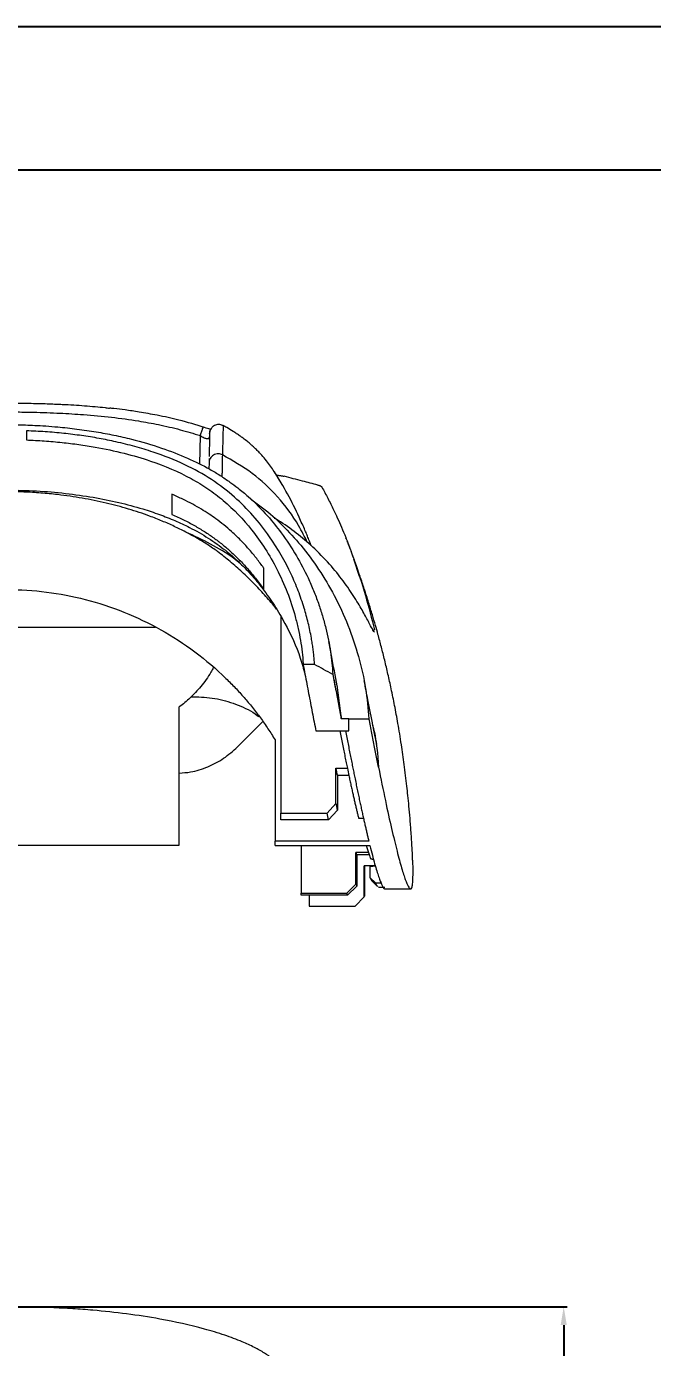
# Model space of a CAD drawing. Header units: inches. Extents: x 1631 to 3663, y 1126 to 1454.
# Drawn here: x 2266.3 to 2300.5, y 1382.3 to 1454.4 of the extents above; entities that cross this region are included whole.
import ezdxf

# ---------------------------------------------------------------- set-up
doc = ezdxf.new("R2010")
doc.units = ezdxf.units.IN
doc.header["$LTSCALE"] = 15
doc.styles.get("Standard").update_dxf_attribs({"font": 'txt', "bigfont": 'gbcbig.shx'})
doc.dimstyles.new('3', dxfattribs={"dimtxt": 3, "dimasz": 1, "dimexe": 0.18, "dimexo": 0.0625, "dimgap": 0.09, "dimtad": 0, "dimdsep": 46, "dimtxsty": 'Standard', "dimcen": 1, "dimclrd": 3, "dimclre": 3, "dimadec": 0, "dimazin": 2, "dimtfac": 1, "dimtofl": 0, "dimtmove": 0, "dimatfit": 3, "dimfxl": 1, "dimtolj": 1, "dimtzin": 0, "dimarcsym": 0})

# ---------------------------------------------------------------- blocks, each defined once
blk = doc.blocks.new('*D270')
at = {"color": 3, "lineweight": -2}
for p, q in [((2265.299, 1384.493), (2295.808, 1384.493)), ((2295.628, 1383.493), (2295.628, 1322.271)), ((2295.628, 1246.869), (2295.628, 1308.091)), ((2282.083, 1245.869), (2295.808, 1245.869))]:
    blk.add_line(p, q, dxfattribs=at)
at = {"color": 3}
for points in [[(2295.461, 1383.493), (2295.795, 1383.493), (2295.628, 1384.493)], [(2295.461, 1246.869), (2295.795, 1246.869), (2295.628, 1245.869)]]:
    blk.add_solid(points, dxfattribs=at)
at = {"layer": 'Defpoints', "color": 0}
for p in [(2265.236, 1384.493), (2295.628, 1384.493), (2282.021, 1245.869)]:
    blk.add_point(p, dxfattribs=at)
at = {"color": 0, "insert": (2295.628, 1315.181), "char_height": 3, "attachment_point": 5, "rotation": 90}
blk.add_mtext('\\A1;138.62', dxfattribs=at)

msp = doc.modelspace()

# ---------------------------------------------------------------- linework, layer by layer
for p, q in [((2152.094, 1454.396), (2617.026, 1454.396)), ((2164.124, 1446.569), (2609.198, 1446.569))]:
    msp.add_line(p, q)
at = {"color": 7, "linetype": 'Continuous', "lineweight": 15}
for p, q in [((2266.286, 1432.319), (2266.286, 1431.82)), ((2276.274, 1431.941), (2276.285, 1431.99)), ((2276.301, 1432.274), (2276.301, 1432.268)), ((2276.26, 1430.575), (2276.254, 1430.242)), ((2276.262, 1430.704), (2276.26, 1430.575)), ((2276.275, 1430.805), (2276.273, 1430.664)), ((2283.753, 1426.417), (2283.738, 1426.455)), ((2279.94, 1422.589), (2279.866, 1422.694)), ((2280.185, 1422.169), (2280.185, 1411.448)), ((2281.398, 1419.611), (2281.393, 1419.563)), ((2282.021, 1419.563), (2281.393, 1419.563)), ((2283.235, 1418.429), (2283.483, 1416.618)), ((2275.285, 1417.794), (2275.555, 1417.794)), ((2274.636, 1409.696), (2274.636, 1417.242)), ((2277.812, 1415.061), (2279.177, 1416.426)), ((2283.897, 1416.596), (2283.481, 1416.596)), ((2283.897, 1416.596), (2284.994, 1416.596)), ((2279.866, 1415.446), (2279.866, 1409.914)), ((2282.095, 1415.929), (2283.712, 1415.929)), ((2283.406, 1415.929), (2283.616, 1414.851)), ((2283.712, 1415.929), (2283.897, 1415.929)), ((2283.185, 1413.892), (2283.812, 1413.892)), ((2283.185, 1411.977), (2283.185, 1413.892)), ((2283.893, 1413.503), (2283.266, 1413.503)), ((2283.266, 1413.503), (2283.266, 1411.606)), ((2282.705, 1411.448), (2283.185, 1411.977)), ((2283.266, 1411.606), (2282.784, 1411.08)), ((2280.185, 1411.448), (2282.705, 1411.448)), ((2282.784, 1411.08), (2280.185, 1411.08)), ((2284.427, 1411.171), (2284.693, 1411.171)), ((2255.836, 1409.696), (2274.636, 1409.696)), ((2284.985, 1409.914), (2279.866, 1409.914)), ((2279.866, 1409.673), (2285.045, 1409.673)), ((2281.284, 1409.673), (2281.284, 1407.073)), ((2284.842, 1409.673), (2284.96, 1409.299)), ((2284.96, 1409.299), (2284.284, 1409.299)), ((2284.284, 1407.575), (2284.284, 1409.299)), ((2284.323, 1409.181), (2284.323, 1407.46)), ((2284.323, 1409.181), (2285.001, 1409.181)), ((2284.733, 1406.873), (2284.733, 1408.575)), ((2285.336, 1408.574), (2284.733, 1408.574)), ((2284.744, 1408.606), (2284.744, 1406.905)), ((2285.042, 1408.535), (2285.042, 1407.935)), ((2283.787, 1407.073), (2284.284, 1407.575)), ((2284.323, 1407.46), (2283.826, 1406.959)), ((2285.042, 1407.935), (2285.342, 1407.637)), ((2285.162, 1407.738), (2285.468, 1407.433)), ((2285.342, 1407.637), (2285.688, 1407.642)), ((2285.51, 1407.408), (2285.861, 1407.408)), ((2285.866, 1407.306), (2287.267, 1407.306)), ((2281.284, 1407.073), (2283.787, 1407.073)), ((2283.826, 1406.959), (2281.284, 1406.959)), ((2281.733, 1406.959), (2281.733, 1406.372)), ((2284.233, 1406.372), (2284.733, 1406.873)), ((2284.733, 1406.873), (2284.744, 1406.905)), ((2281.733, 1406.372), (2284.233, 1406.372))]:
    msp.add_line(p, q, dxfattribs=at)
at = {"color": 8, "linetype": 'Continuous', "lineweight": 15}
for p, q in [((2275.759, 1430.501), (2275.786, 1432.055)), ((2276.306, 1432.273), (2276.288, 1432.171)), ((2284.482, 1424.359), (2284.168, 1425.304)), ((2285.208, 1421.443), (2285.286, 1421.443))]:
    msp.add_line(p, q, dxfattribs=at)
at = {"color": 7, "linetype": 'Continuous', "lineweight": 15}
for points, knots in [([(2265.072, 1433.349), (2265.265, 1433.349), (2265.798, 1433.349), (2266.814, 1433.334), (2268.067, 1433.29), (2269.491, 1433.201), (2270.92, 1433.07), (2272.286, 1432.886), (2273.336, 1432.695), (2274.094, 1432.528), (2274.671, 1432.384), (2275.236, 1432.228), (2275.602, 1432.112), (2275.786, 1432.055)], [0, 0, 0, 0, 0.053514, 0.147335, 0.281415, 0.400682, 0.542437, 0.678672, 0.782017, 0.837873, 0.89351, 0.946796, 1, 1, 1, 1]), ([(2265.236, 1433.832), (2265.466, 1433.831), (2265.9, 1433.83), (2266.513, 1433.821), (2267.051, 1433.808), (2267.513, 1433.794), (2267.899, 1433.778), (2268.347, 1433.758), (2268.858, 1433.73), (2269.462, 1433.69), (2270.028, 1433.643), (2270.486, 1433.6), (2270.744, 1433.565), (2270.826, 1433.553)], [0, 0, 0, 0, 0.122901, 0.232334, 0.328295, 0.41078, 0.479784, 0.535303, 0.650919, 0.753455, 0.859432, 0.955422, 1, 1, 1, 1]), ([(2276.006, 1432.498), (2275.545, 1432.64), (2274.695, 1432.902), (2273.499, 1433.158), (2272.516, 1433.334), (2271.728, 1433.449), (2271.193, 1433.52), (2270.914, 1433.549), (2270.839, 1433.556)], [0, 0, 0, 0, 0.273766, 0.504726, 0.693706, 0.841062, 0.956901, 1, 1, 1, 1]), ([(2265.786, 1432.651), (2265.936, 1432.647), (2266.257, 1432.639), (2266.775, 1432.617), (2267.362, 1432.582), (2268.128, 1432.521), (2269.052, 1432.421), (2270.078, 1432.271), (2271.069, 1432.086), (2272.267, 1431.813), (2273.621, 1431.419), (2275.056, 1430.865), (2276.109, 1430.34), (2276.868, 1429.885), (2277.376, 1429.543), (2277.891, 1429.159), (2278.606, 1428.564), (2279.413, 1427.752), (2280.286, 1426.669), (2281.031, 1425.538), (2281.591, 1424.472), (2281.972, 1423.6), (2282.233, 1422.911), (2282.454, 1422.229), (2282.637, 1421.558), (2282.784, 1420.902), (2282.895, 1420.263), (2282.976, 1419.644), (2283.003, 1419.238), (2283.016, 1419.04)], [0, 0, 0, 0, 0.016782, 0.036148, 0.058154, 0.082836, 0.122609, 0.162731, 0.199727, 0.236645, 0.302226, 0.360559, 0.414233, 0.440082, 0.465872, 0.487641, 0.517965, 0.579933, 0.63024, 0.694866, 0.75491, 0.788386, 0.821233, 0.853355, 0.884657, 0.91505, 0.944453, 0.972792, 1, 1, 1, 1]), ([(2275.786, 1432.055), (2275.807, 1432.117), (2275.829, 1432.186), (2275.874, 1432.317), (2275.894, 1432.379), (2275.926, 1432.471), (2275.936, 1432.502), (2275.945, 1432.525), (2275.944, 1432.52), (2275.939, 1432.503)], [0, 0, 0, 0, 0.25, 0.25, 0.5, 0.5, 0.75, 0.75, 1, 1, 1, 1]), ([(2276.351, 1432.397), (2276.316, 1432.406), (2276.203, 1432.435), (2276.044, 1432.487), (2275.935, 1432.523)], [0, 0, 0, 0, 0.31844, 1, 1, 1, 1]), ([(2276.955, 1432.635), (2276.919, 1432.645), (2276.846, 1432.666), (2276.727, 1432.665), (2276.609, 1432.636), (2276.485, 1432.571), (2276.382, 1432.466), (2276.318, 1432.357), (2276.309, 1432.292), (2276.306, 1432.273)], [0, 0, 0, 0, 0.131687, 0.27138, 0.415718, 0.560593, 0.765582, 0.932165, 1, 1, 1, 1]), ([(2276.955, 1432.635), (2276.968, 1432.63), (2276.995, 1432.62), (2277.02, 1432.607), (2277.032, 1432.6)], [0, 0, 0, 0, 0.489464, 1, 1, 1, 1]), ([(2277.032, 1432.6), (2277.032, 1432.584), (2277.031, 1432.552), (2277.028, 1432.492), (2277.025, 1432.423), (2277.021, 1432.325), (2277.017, 1432.18), (2277.013, 1431.96), (2277.008, 1431.68), (2276.999, 1431.358), (2276.992, 1431.122), (2276.988, 1431.006)], [0, 0, 0, 0, 0.070538, 0.141059, 0.211577, 0.282334, 0.400534, 0.536029, 0.69364, 0.84916, 1, 1, 1, 1]), ([(2280.249, 1429.382), (2280.247, 1429.386), (2280.183, 1429.51), (2280.041, 1429.751), (2279.833, 1430.085), (2279.617, 1430.396), (2279.394, 1430.691), (2279.177, 1430.947), (2278.976, 1431.163), (2278.809, 1431.331), (2278.66, 1431.47), (2278.51, 1431.601), (2278.338, 1431.744), (2278.145, 1431.894), (2277.948, 1432.037), (2277.765, 1432.162), (2277.527, 1432.316), (2277.282, 1432.463), (2277.098, 1432.564), (2277.032, 1432.6)], [0, 0, 0, 0, 0.003378, 0.102077, 0.201873, 0.28634, 0.370262, 0.45814, 0.511974, 0.562389, 0.610464, 0.64129, 0.687556, 0.749447, 0.790793, 0.834556, 0.88079, 0.957358, 1, 1, 1, 1]), ([(2282.021, 1419.563), (2282.015, 1419.657), (2282.002, 1419.847), (2281.974, 1420.133), (2281.94, 1420.422), (2281.898, 1420.712), (2281.82, 1421.182), (2281.685, 1421.828), (2281.448, 1422.689), (2281.142, 1423.579), (2280.58, 1424.902), (2279.783, 1426.299), (2278.699, 1427.688), (2277.646, 1428.744), (2276.408, 1429.69), (2274.91, 1430.522), (2273.479, 1431.083), (2272.207, 1431.468), (2271.22, 1431.713), (2270.247, 1431.909), (2269.295, 1432.063), (2268.317, 1432.182), (2267.311, 1432.272), (2266.63, 1432.303), (2266.286, 1432.319)], [0, 0, 0, 0, 0.013998, 0.028134, 0.042413, 0.056841, 0.071423, 0.112451, 0.153798, 0.201777, 0.249205, 0.360978, 0.428948, 0.492931, 0.562436, 0.633934, 0.712092, 0.754833, 0.798938, 0.837525, 0.876845, 0.91698, 0.958007, 1, 1, 1, 1]), ([(2266.286, 1431.82), (2266.449, 1431.813), (2266.775, 1431.799), (2267.263, 1431.768), (2267.749, 1431.729), (2268.379, 1431.667), (2269.146, 1431.573), (2270.279, 1431.394), (2271.596, 1431.118), (2273.379, 1430.599), (2274.927, 1429.944), (2276.209, 1429.161), (2277.38, 1428.275), (2278.429, 1427.168), (2279.347, 1425.88), (2280, 1424.739), (2280.554, 1423.5), (2280.912, 1422.408), (2281.132, 1421.528), (2281.258, 1420.882), (2281.351, 1420.244), (2281.383, 1419.821), (2281.398, 1419.611)], [0, 0, 0, 0, 0.020751, 0.041457, 0.062125, 0.082766, 0.122066, 0.160531, 0.229278, 0.294356, 0.400437, 0.448659, 0.496804, 0.601958, 0.6635, 0.726883, 0.796162, 0.866704, 0.901015, 0.934627, 0.9676, 1, 1, 1, 1]), ([(2276.288, 1432.167), (2276.287, 1432.103), (2276.284, 1431.974), (2276.278, 1431.618), (2276.272, 1431.261), (2276.267, 1430.988), (2276.266, 1430.907)], [0, 0, 0, 0, 0.279463, 0.569252, 0.870903, 1, 1, 1, 1]), ([(2276.288, 1432.171), (2276.292, 1432.21), (2276.299, 1432.286), (2276.325, 1432.364), (2276.348, 1432.397), (2276.349, 1432.398)], [0, 0, 0, 0, 0.49085, 0.981848, 1, 1, 1, 1]), ([(2276.988, 1431.006), (2276.925, 1431.038), (2276.847, 1431.06), (2276.675, 1431.061), (2276.583, 1431.037), (2276.424, 1430.944), (2276.359, 1430.874), (2276.278, 1430.724), (2276.261, 1430.645), (2276.26, 1430.575)], [0, 0, 0, 0, 0.25, 0.25, 0.5, 0.5, 0.75, 0.75, 1, 1, 1, 1]), ([(2281.339, 1427.239), (2281.286, 1427.361), (2281.061, 1427.876), (2280.569, 1428.876), (2280.075, 1429.678), (2279.831, 1430.075)], [0, 0, 0, 0, 0.135886, 0.572723, 1, 1, 1, 1]), ([(2279.904, 1429.895), (2279.933, 1429.894), (2279.992, 1429.891), (2280.076, 1429.884), (2280.157, 1429.874), (2280.232, 1429.863), (2280.302, 1429.85), (2280.342, 1429.84), (2280.362, 1429.835)], [0, 0, 0, 0, 0.164127, 0.329114, 0.4951, 0.662186, 0.830455, 1, 1, 1, 1]), ([(2282.206, 1429.357), (2281.924, 1429.429), (2281.306, 1429.586), (2280.695, 1429.747), (2280.362, 1429.835)], [0, 0, 0, 0, 0.4554782, 1, 1, 1, 1]), ([(2265.236, 1429.084), (2265.768, 1429.075), (2266.834, 1429.057), (2268.404, 1428.917), (2269.908, 1428.706), (2271.319, 1428.423), (2272.523, 1428.101), (2273.544, 1427.762), (2274.395, 1427.425), (2275.295, 1427.005), (2276.227, 1426.474), (2277.115, 1425.843), (2277.881, 1425.177), (2278.565, 1424.474), (2279.224, 1423.674), (2279.85, 1422.776), (2280.57, 1421.528), (2281.161, 1420.273), (2281.418, 1419.317), (2281.498, 1419.018)], [0, 0, 0, 0, 0.0715613, 0.1435017, 0.2122889, 0.276804, 0.3387084, 0.3825295, 0.4248105, 0.4657376, 0.5216592, 0.5770532, 0.6233136, 0.6713049, 0.724034, 0.7811924, 0.8402048, 0.9499201, 1, 1, 1, 1]), ([(2274.985, 1426.791), (2274.882, 1426.844), (2274.673, 1426.952), (2274.354, 1427.104), (2274.029, 1427.252), (2273.697, 1427.394), (2273.359, 1427.531), (2272.749, 1427.763), (2271.848, 1428.064), (2270.619, 1428.39), (2269.331, 1428.653), (2268.138, 1428.825), (2267.075, 1428.928), (2266.154, 1428.984), (2265.542, 1428.991), (2265.236, 1428.994)], [0, 0, 0, 0, 0.03472, 0.069775, 0.105181, 0.140955, 0.177111, 0.213665, 0.334905, 0.459609, 0.591575, 0.725778, 0.817764, 0.909126, 1, 1, 1, 1]), ([(2282.206, 1429.357), (2282.223, 1429.353), (2282.259, 1429.343), (2282.304, 1429.328), (2282.344, 1429.31), (2282.378, 1429.291), (2282.404, 1429.27), (2282.414, 1429.255), (2282.419, 1429.248)], [0, 0, 0, 0, 0.145824, 0.300075, 0.462787, 0.633851, 0.813033, 1, 1, 1, 1]), ([(2282.419, 1429.248), (2282.474, 1429.147), (2282.587, 1428.941), (2282.748, 1428.632), (2282.908, 1428.318), (2283.081, 1427.963), (2283.278, 1427.542), (2283.502, 1427.037), (2283.732, 1426.48), (2283.96, 1425.894), (2284.098, 1425.503), (2284.168, 1425.304)], [0, 0, 0, 0, 0.071719, 0.145694, 0.22174, 0.300152, 0.407131, 0.536802, 0.683917, 0.83886, 1, 1, 1, 1]), ([(2279.236, 1424.838), (2279.175, 1424.923), (2279.054, 1425.091), (2278.865, 1425.339), (2278.67, 1425.581), (2278.47, 1425.818), (2278.266, 1426.048), (2277.946, 1426.388), (2277.423, 1426.896), (2276.813, 1427.39), (2276.249, 1427.782), (2275.829, 1428.048), (2275.355, 1428.319), (2274.822, 1428.593), (2274.437, 1428.762), (2274.236, 1428.851)], [0, 0, 0, 0, 0.0505476, 0.1007549, 0.1505822, 0.1999771, 0.2488883, 0.2972674, 0.4212477, 0.5908715, 0.6591738, 0.7338194, 0.815153, 0.9036682, 1, 1, 1, 1]), ([(2274.236, 1428.851), (2274.236, 1428.754), (2274.236, 1428.561), (2274.236, 1428.281), (2274.236, 1428.011), (2274.236, 1427.838), (2274.236, 1427.752)], [0, 0, 0, 0, 0.254621, 0.506141, 0.754589, 1, 1, 1, 1]), ([(2278.594, 1428.539), (2278.794, 1428.401), (2279.4, 1427.981), (2280.302, 1427.154), (2281.333, 1426.033), (2282.279, 1424.751), (2283.143, 1423.29), (2283.877, 1421.698), (2284.446, 1420.001), (2284.842, 1418.293), (2284.945, 1417.151), (2284.994, 1416.596)], [0, 0, 0, 0, 0.048041, 0.146071, 0.248059, 0.36282, 0.481443, 0.611534, 0.743681, 0.875473, 1, 1, 1, 1]), ([(2274.236, 1427.752), (2274.344, 1427.704), (2274.558, 1427.61), (2274.869, 1427.461), (2275.169, 1427.307), (2275.459, 1427.149), (2275.738, 1426.986), (2276.007, 1426.82), (2276.267, 1426.649), (2276.517, 1426.474), (2276.758, 1426.295), (2277.075, 1426.047), (2277.465, 1425.713), (2277.923, 1425.274), (2278.373, 1424.79), (2278.817, 1424.26), (2279.094, 1423.88), (2279.236, 1423.686)], [0, 0, 0, 0, 0.052791, 0.104485, 0.155114, 0.204755, 0.253485, 0.301381, 0.348513, 0.394946, 0.440742, 0.48596, 0.579571, 0.677144, 0.779463, 0.887127, 1, 1, 1, 1]), ([(2282.032, 1425.875), (2281.739, 1426.136), (2281.154, 1426.657), (2280.405, 1427.202), (2279.944, 1427.47), (2279.834, 1427.534)], [0, 0, 0, 0, 0.432158, 0.864381, 1, 1, 1, 1]), ([(2276.727, 1425.727), (2276.635, 1425.791), (2276.451, 1425.92), (2276.169, 1426.106), (2275.881, 1426.287), (2275.588, 1426.461), (2275.289, 1426.63), (2275.087, 1426.737), (2274.985, 1426.791)], [0, 0, 0, 0, 0.164848, 0.330306, 0.496464, 0.663409, 0.831226, 1, 1, 1, 1]), ([(2281.845, 1426.036), (2281.837, 1426.058), (2281.795, 1426.167), (2281.717, 1426.364), (2281.611, 1426.626), (2281.49, 1426.91), (2281.406, 1427.112), (2281.348, 1427.232), (2281.344, 1427.241)], [0, 0, 0, 0, 0.0549666, 0.277409, 0.4967141, 0.7128596, 0.9785955, 1, 1, 1, 1]), ([(2284.506, 1424.376), (2284.399, 1424.684), (2284.188, 1425.291), (2283.952, 1425.925), (2283.818, 1426.256), (2283.811, 1426.273)], [0, 0, 0, 0, 0.494473, 0.973878, 1, 1, 1, 1]), ([(2279.866, 1422.694), (2279.773, 1422.807), (2279.586, 1423.032), (2279.296, 1423.36), (2279, 1423.682), (2278.696, 1423.996), (2278.386, 1424.303), (2278.068, 1424.603), (2277.744, 1424.895), (2277.412, 1425.18), (2277.074, 1425.458), (2276.843, 1425.637), (2276.727, 1425.727)], [0, 0, 0, 0, 0.100322, 0.200429, 0.300376, 0.400215, 0.5, 0.599785, 0.699624, 0.799571, 0.899678, 1, 1, 1, 1]), ([(2285.295, 1421.321), (2285.274, 1421.342), (2285.233, 1421.385), (2285.043, 1421.754), (2284.74, 1422.324), (2284.296, 1423.092), (2283.706, 1423.975), (2282.964, 1424.932), (2282.345, 1425.558), (2282.032, 1425.875)], [0, 0, 0, 0, 0.14375, 0.287982, 0.436511, 0.578545, 0.724957, 0.860589, 1, 1, 1, 1]), ([(2279.236, 1424.838), (2279.236, 1424.735), (2279.236, 1424.53), (2279.236, 1424.235), (2279.236, 1423.954), (2279.236, 1423.774), (2279.236, 1423.686)], [0, 0, 0, 0, 0.259439, 0.51257, 0.759417, 1, 1, 1, 1]), ([(2287.377, 1408.968), (2287.368, 1409.166), (2287.346, 1409.64), (2287.298, 1410.374), (2287.24, 1411.13), (2287.18, 1411.8), (2287.122, 1412.387), (2287.04, 1413.141), (2286.927, 1414.065), (2286.759, 1415.242), (2286.577, 1416.343), (2286.398, 1417.31), (2286.217, 1418.204), (2286.035, 1419.028), (2285.855, 1419.789), (2285.673, 1420.511), (2285.502, 1421.147), (2285.339, 1421.729), (2285.171, 1422.305), (2284.969, 1422.967), (2284.748, 1423.661), (2284.586, 1424.14), (2284.509, 1424.368)], [0, 0, 0, 0, 0.032547, 0.077806, 0.118577, 0.154782, 0.186292, 0.214673, 0.27881, 0.338816, 0.406753, 0.471868, 0.53368, 0.589381, 0.643135, 0.695838, 0.747748, 0.786204, 0.832346, 0.885712, 0.945685, 1, 1, 1, 1]), ([(2250.606, 1415.446), (2250.682, 1415.569), (2250.834, 1415.813), (2251.074, 1416.172), (2251.321, 1416.525), (2251.576, 1416.871), (2251.841, 1417.21), (2252.113, 1417.542), (2252.394, 1417.868), (2252.684, 1418.187), (2252.982, 1418.499), (2253.712, 1419.225), (2254.954, 1420.285), (2256.827, 1421.499), (2258.839, 1422.463), (2260.938, 1423.148), (2263.082, 1423.559), (2265.236, 1423.693), (2267.39, 1423.559), (2269.534, 1423.148), (2271.633, 1422.464), (2273.645, 1421.499), (2275.518, 1420.286), (2276.833, 1419.163), (2277.692, 1418.294), (2278.175, 1417.763), (2278.634, 1417.212), (2279.07, 1416.643), (2279.483, 1416.055), (2279.738, 1415.65), (2279.866, 1415.446)], [0, 0, 0, 0, 0.012344, 0.024658, 0.036948, 0.049223, 0.061491, 0.073758, 0.086034, 0.098326, 0.110642, 0.122989, 0.186507, 0.25004, 0.313559, 0.377092, 0.43854, 0.500003, 0.561451, 0.622914, 0.686432, 0.749965, 0.813484, 0.877017, 0.897572, 0.918056, 0.938505, 0.958954, 0.979441, 1, 1, 1, 1]), ([(2265.236, 1421.596), (2265.746, 1421.596), (2266.766, 1421.596), (2268.248, 1421.596), (2269.634, 1421.596), (2270.883, 1421.596), (2271.948, 1421.596), (2272.799, 1421.596), (2273.16, 1421.596), (2273.333, 1421.596)], [0, 0, 0, 0, 0.144604, 0.289208, 0.433812, 0.578416, 0.72302, 0.867624, 1, 1, 1, 1]), ([(2283.259, 1418.387), (2283.155, 1418.933), (2283.006, 1419.713), (2282.844, 1420.561), (2282.796, 1420.816)], [0, 0, 0, 0, 0.700722, 1, 1, 1, 1]), ([(2281.393, 1419.563), (2281.428, 1419.385), (2281.497, 1419.027), (2281.599, 1418.498), (2281.7, 1417.973), (2281.8, 1417.452), (2281.899, 1416.938), (2281.998, 1416.428), (2282.062, 1416.096), (2282.095, 1415.929)], [0, 0, 0, 0, 0.139877, 0.280684, 0.422451, 0.565217, 0.709027, 0.853934, 1, 1, 1, 1]), ([(2276.491, 1419.394), (2276.447, 1419.308), (2276.258, 1418.938), (2275.835, 1418.372), (2275.256, 1417.737), (2274.834, 1417.4), (2274.636, 1417.242)], [0, 0, 0, 0, 0.101262, 0.435447, 0.735032, 1, 1, 1, 1]), ([(2283.016, 1419.04), (2283.047, 1418.878), (2283.108, 1418.565), (2283.194, 1418.115), (2283.274, 1417.697), (2283.349, 1417.31), (2283.418, 1416.952), (2283.461, 1416.727), (2283.482, 1416.618)], [0, 0, 0, 0, 0.192967, 0.375413, 0.547341, 0.708753, 0.859643, 1, 1, 1, 1]), ([(2285.213, 1416.209), (2285.122, 1416.67), (2284.971, 1417.429), (2284.802, 1418.314), (2284.735, 1418.662)], [0, 0, 0, 0, 0.606009, 1, 1, 1, 1]), ([(2275.555, 1417.794), (2275.948, 1417.773), (2276.735, 1417.732), (2277.855, 1417.358), (2278.617, 1417.01), (2278.949, 1416.734), (2278.979, 1416.709)], [0, 0, 0, 0, 0.322107, 0.644977, 0.967654, 1, 1, 1, 1]), ([(2285.513, 1413.952), (2285.489, 1414.072), (2285.441, 1414.31), (2285.368, 1414.676), (2285.295, 1415.048), (2285.221, 1415.427), (2285.146, 1415.811), (2285.071, 1416.2), (2285.02, 1416.464), (2284.994, 1416.596)], [0, 0, 0, 0, 0.145027, 0.289234, 0.432684, 0.575434, 0.717537, 0.859044, 1, 1, 1, 1]), ([(2285.421, 1415.212), (2285.421, 1415.214), (2285.42, 1415.221), (2285.395, 1415.329), (2285.35, 1415.539), (2285.285, 1415.849), (2285.228, 1416.138), (2285.201, 1416.274)], [0, 0, 0, 0, 0.099084, 0.275478, 0.497477, 0.765165, 1, 1, 1, 1]), ([(2283.712, 1415.929), (2283.735, 1415.81), (2283.782, 1415.571), (2283.851, 1415.22), (2283.919, 1414.876), (2283.986, 1414.538), (2284.03, 1414.319), (2284.051, 1414.21)], [0, 0, 0, 0, 0.200317, 0.400407, 0.600338, 0.800179, 1, 1, 1, 1]), ([(2274.636, 1413.631), (2274.843, 1413.645), (2275.376, 1413.679), (2276.2, 1413.955), (2277.08, 1414.403), (2277.568, 1414.842), (2277.812, 1415.061)], [0, 0, 0, 0, 0.173916, 0.4493, 0.724612, 1, 1, 1, 1]), ([(2283.616, 1414.851), (2283.639, 1414.74), (2283.683, 1414.519), (2283.748, 1414.199), (2283.791, 1413.994), (2283.812, 1413.892)], [0, 0, 0, 0, 0.337511, 0.670791, 1, 1, 1, 1]), ([(2284.051, 1414.21), (2284.072, 1414.107), (2284.113, 1413.902), (2284.174, 1413.602), (2284.214, 1413.408), (2284.234, 1413.31)], [0, 0, 0, 0, 0.3336702, 0.6669645, 1, 1, 1, 1]), ([(2285.513, 1413.952), (2285.641, 1413.324), (2285.897, 1412.066), (2286.235, 1410.548), (2286.532, 1409.322), (2286.784, 1408.4), (2286.985, 1407.777), (2287.141, 1407.416), (2287.257, 1407.278), (2287.334, 1407.335), (2287.381, 1407.556), (2287.403, 1407.991), (2287.405, 1408.471), (2287.38, 1408.881), (2287.375, 1408.968)], [0, 0, 0, 0, 0.080404, 0.160802, 0.243446, 0.3261, 0.408609, 0.491219, 0.573779, 0.658282, 0.742826, 0.827355, 0.963483, 1, 1, 1, 1]), ([(2283.893, 1413.503), (2283.913, 1413.41), (2283.953, 1413.224), (2284.011, 1412.958), (2284.067, 1412.701), (2284.123, 1412.454), (2284.177, 1412.217), (2284.229, 1411.989), (2284.281, 1411.771), (2284.331, 1411.562), (2284.379, 1411.361), (2284.411, 1411.234), (2284.427, 1411.171)], [0, 0, 0, 0, 0.1029139, 0.205153, 0.3067579, 0.4077409, 0.5080922, 0.6078013, 0.7068575, 0.80525, 0.9029678, 1, 1, 1, 1]), ([(2284.234, 1413.31), (2284.257, 1413.198), (2284.302, 1412.975), (2284.369, 1412.654), (2284.434, 1412.345), (2284.498, 1412.049), (2284.559, 1411.766), (2284.619, 1411.495), (2284.677, 1411.235), (2284.733, 1410.988), (2284.787, 1410.751), (2284.839, 1410.526), (2284.89, 1410.312), (2284.938, 1410.107), (2284.97, 1409.978), (2284.985, 1409.914)], [0, 0, 0, 0, 0.081782, 0.162681, 0.242733, 0.321973, 0.400433, 0.478138, 0.555082, 0.631251, 0.706632, 0.781211, 0.854974, 0.927908, 1, 1, 1, 1]), ([(2283.185, 1411.977), (2283.199, 1411.914), (2283.226, 1411.788), (2283.252, 1411.667), (2283.266, 1411.606)], [0, 0, 0, 0, 0.500123, 1, 1, 1, 1]), ([(2279.866, 1409.673), (2279.866, 1409.712), (2279.866, 1409.791), (2279.866, 1409.873), (2279.866, 1409.914)], [0, 0, 0, 0, 0.500578, 1, 1, 1, 1]), ([(2285.045, 1409.673), (2285.09, 1409.492), (2285.182, 1409.127), (2285.306, 1408.673), (2285.419, 1408.284), (2285.522, 1407.965), (2285.614, 1407.712), (2285.698, 1407.512), (2285.776, 1407.374), (2285.833, 1407.306), (2285.859, 1407.314), (2285.866, 1407.316)], [0, 0, 0, 0, 0.10863, 0.218129, 0.328426, 0.439585, 0.551709, 0.664883, 0.79506, 0.93831, 1, 1, 1, 1]), ([(2284.323, 1409.181), (2284.317, 1409.2), (2284.304, 1409.238), (2284.291, 1409.278), (2284.284, 1409.299)], [0, 0, 0, 0, 0.500352, 1, 1, 1, 1]), ([(2285.001, 1409.181), (2285.016, 1409.142), (2285.045, 1409.063), (2285.071, 1408.997), (2285.085, 1408.963)], [0, 0, 0, 0, 0.4986379, 1, 1, 1, 1]), ([(2285.085, 1408.963), (2285.09, 1408.958), (2285.101, 1408.948), (2285.157, 1408.935), (2285.213, 1408.929), (2285.239, 1408.926)], [0, 0, 0, 0, 0.352541, 0.705579, 1, 1, 1, 1]), ([(2285.346, 1408.54), (2285.299, 1408.54), (2285.215, 1408.54), (2285.12, 1408.537), (2285.068, 1408.536), (2285.05, 1408.536), (2285.045, 1408.535), (2285.042, 1408.535)], [0, 0, 0, 0, 0.467389, 0.822018, 0.941303, 0.978228, 1, 1, 1, 1]), ([(2284.284, 1407.575), (2284.291, 1407.555), (2284.304, 1407.516), (2284.317, 1407.479), (2284.323, 1407.46)], [0, 0, 0, 0, 0.500203, 1, 1, 1, 1]), ([(2285.042, 1407.935), (2285.075, 1407.869), (2285.121, 1407.776), (2285.153, 1407.754), (2285.163, 1407.747)], [0, 0, 0, 0, 0.709512, 1, 1, 1, 1]), ([(2285.342, 1407.637), (2285.359, 1407.602), (2285.392, 1407.535), (2285.433, 1407.471), (2285.455, 1407.448), (2285.466, 1407.437)], [0, 0, 0, 0, 0.371313, 0.708262, 1, 1, 1, 1]), ([(2280.868, 1379.272), (2280.853, 1379.363), (2280.822, 1379.541), (2280.766, 1379.797), (2280.702, 1380.038), (2280.631, 1380.263), (2280.553, 1380.475), (2280.467, 1380.672), (2280.373, 1380.856), (2280.273, 1381.026), (2280.165, 1381.184), (2280.041, 1381.339), (2279.898, 1381.493), (2279.661, 1381.708), (2279.286, 1381.976), (2278.727, 1382.289), (2278.001, 1382.621), (2277.089, 1382.962), (2275.602, 1383.41), (2273.208, 1383.934), (2270.78, 1384.242), (2268.792, 1384.391), (2267.651, 1384.449), (2266.458, 1384.486), (2265.656, 1384.491), (2265.236, 1384.493)], [0, 0, 0, 0, 0.023804, 0.046454, 0.067961, 0.088342, 0.107612, 0.125792, 0.142906, 0.158983, 0.174056, 0.188169, 0.204083, 0.219761, 0.253972, 0.291538, 0.332664, 0.387775, 0.448749, 0.576775, 0.763689, 0.819442, 0.878633, 0.936501, 1, 1, 1, 1])]:
    msp.add_open_spline(points, degree=3, knots=knots, dxfattribs=at)
for points in [[(2276.955, 1432.627), (2276.956, 1432.633), (2276.956, 1432.636), (2276.955, 1432.635)], [(2284.168, 1425.305), (2284.635, 1423.949), (2285.007, 1422.675), (2285.286, 1421.443)], [(2283.014, 1419.02), (2282.683, 1419.199), (2282.352, 1419.38), (2282.021, 1419.563)], [(2283.016, 1419.04), (2283.016, 1419.033), (2283.015, 1419.026), (2283.014, 1419.02)], [(2283.014, 1419.02), (2283.175, 1418.182), (2283.331, 1417.371), (2283.481, 1416.596)], [(2283.481, 1416.596), (2283.481, 1416.603), (2283.482, 1416.611), (2283.483, 1416.618)], [(2283.897, 1415.929), (2283.897, 1416.148), (2283.897, 1416.37), (2283.897, 1416.596)], [(2283.185, 1413.892), (2283.212, 1413.76), (2283.239, 1413.63), (2283.266, 1413.503)], [(2283.812, 1413.892), (2283.839, 1413.76), (2283.866, 1413.63), (2283.893, 1413.503)], [(2280.185, 1411.08), (2280.185, 1411.141), (2280.185, 1411.261), (2280.185, 1411.386), (2280.185, 1411.448)], [(2282.784, 1411.08), (2282.757, 1411.2), (2282.731, 1411.323), (2282.705, 1411.448)], [(2284.96, 1409.299), (2284.974, 1409.258), (2284.988, 1409.218), (2285.001, 1409.181)], [(2281.284, 1406.959), (2281.284, 1406.977), (2281.284, 1407.014), (2281.284, 1407.053), (2281.284, 1407.073)], [(2283.826, 1406.959), (2283.813, 1406.995), (2283.8, 1407.033), (2283.787, 1407.073)]]:
    msp.add_open_spline(points, degree=3, dxfattribs=at)
at = {"color": 8, "linetype": 'Continuous', "lineweight": 15}
for points, knots in [([(2275.786, 1432.055), (2275.853, 1432.013), (2275.947, 1431.955), (2276.065, 1431.908), (2276.141, 1431.892), (2276.203, 1431.887), (2276.248, 1431.903), (2276.271, 1431.924), (2276.274, 1431.94), (2276.274, 1431.941)], [0, 0, 0, 0, 0.323097, 0.448812, 0.585926, 0.728176, 0.853543, 0.992999, 1, 1, 1, 1]), ([(2276.988, 1431.006), (2276.984, 1430.838), (2276.977, 1430.495), (2276.969, 1430.103), (2276.965, 1429.882), (2276.963, 1429.814)], [0, 0, 0, 0, 0.40065, 0.816467, 1, 1, 1, 1]), ([(2281.635, 1426.216), (2281.481, 1426.529), (2281.039, 1427.426), (2280.049, 1428.728), (2278.654, 1430.064), (2277.548, 1430.689), (2276.988, 1431.006)], [0, 0, 0, 0, 0.1536781, 0.441496, 0.7169299, 1, 1, 1, 1]), ([(2277.982, 1425.054), (2277.853, 1425.158), (2277.355, 1425.561), (2276.358, 1426.157), (2275.445, 1426.579), (2274.985, 1426.791)], [0, 0, 0, 0, 0.1478052, 0.5715028, 1, 1, 1, 1]), ([(2285.199, 1416.224), (2285.216, 1416.157), (2285.408, 1415.411), (2285.463, 1414.647), (2285.513, 1413.952)], [0, 0, 0, 0, 0.090265, 1, 1, 1, 1])]:
    msp.add_open_spline(points, degree=3, knots=knots, dxfattribs=at)

# ---------------------------------------------------------------- dimensions: what is measured, and where the dimension line sits
dim = msp.add_linear_dim(base=(2295.628, 1384.493), p1=(2282.021, 1245.869), p2=(2265.236, 1384.493), angle=90, dimstyle='3')
dim.commit()
dim.dimension.update_dxf_attribs({"geometry": '*D270', "text_midpoint": (2295.628, 1315.181)})

doc.saveas('drawing.dxf')
